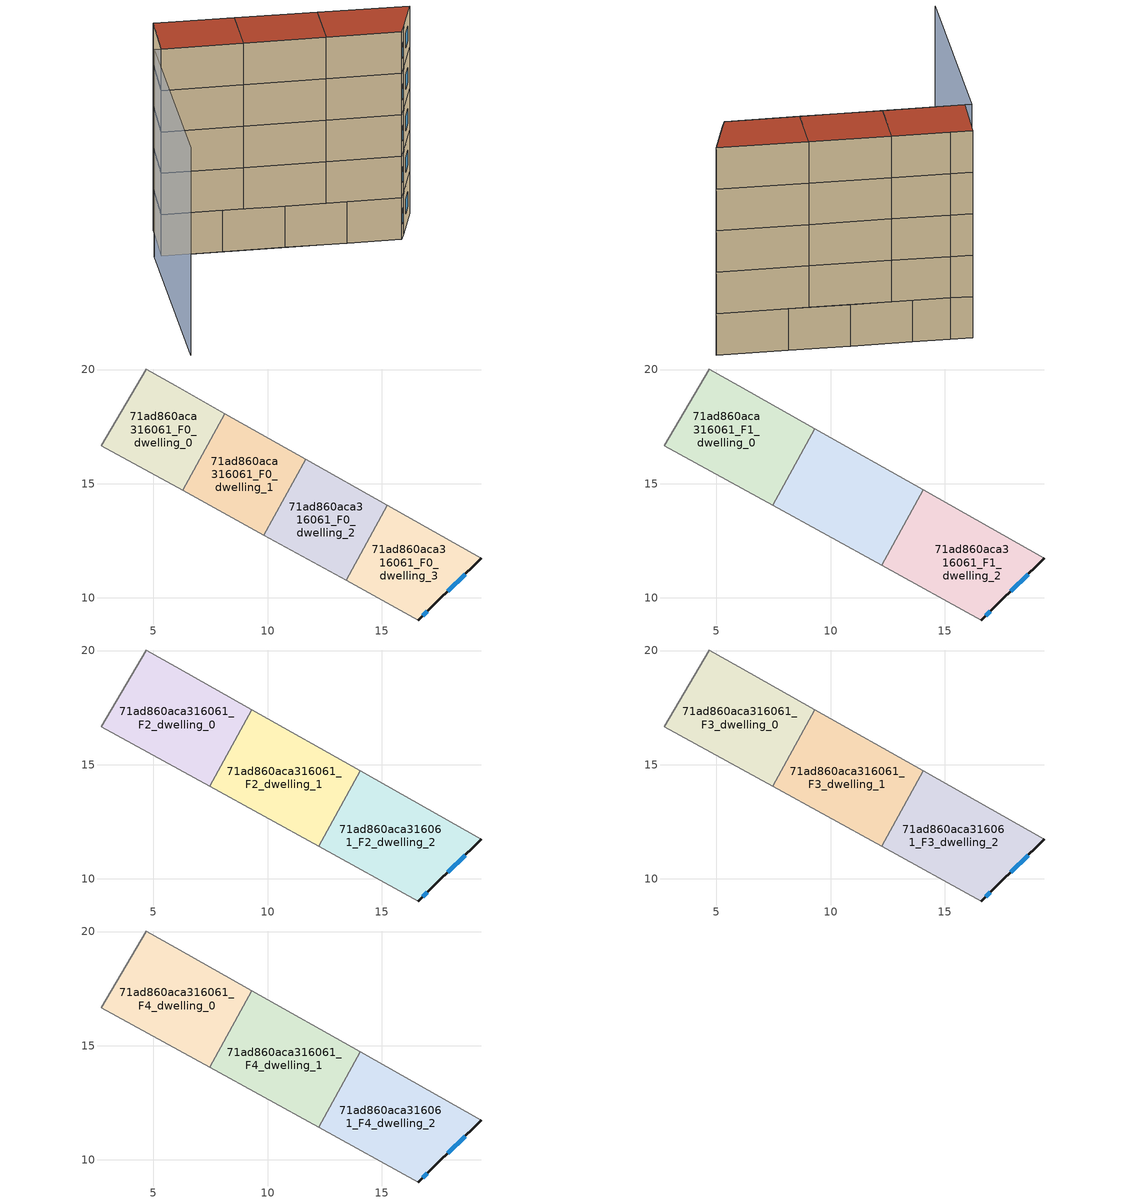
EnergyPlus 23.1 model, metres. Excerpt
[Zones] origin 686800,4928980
71ad860aca316061_F0_dwelling_0
 floor ground (EU_floor_Construction): 8.13,18.07 6.28,14.71 2.71,16.67 4.68,20.02 5.98,19.28 z0
 wall adiabatic (EU_wall_Construction): 8.13,18.07 5.98,19.28 4.68,20.02 2.71,16.67 6.28,14.71 z0:3
 wall to 71ad860aca316061_F0_dwelling_1 (EU_wall_Construction): 6.28,14.71 8.13,18.07 z0:3
71ad860aca316061_F0_dwelling_1
 floor ground (EU_floor_Construction): 11.68,16.07 9.84,12.75 6.28,14.71 8.13,18.07 z0
 wall to 71ad860aca316061_F0_dwelling_2 (EU_wall_Construction): 9.84,12.75 11.68,16.07 z0:3
 wall adiabatic (EU_wall_Construction): 6.28,14.71 9.84,12.75 / 11.68,16.07 8.13,18.07 z0:3
71ad860aca316061_F0_dwelling_2
 floor ground (EU_floor_Construction): 15.26,14.05 13.45,10.76 9.84,12.75 11.68,16.07 z0
 wall to 71ad860aca316061_F0_dwelling_3 (EU_wall_Construction): 13.45,10.76 15.26,14.05 z0:3
 wall adiabatic (EU_wall_Construction): 9.84,12.75 13.45,10.76 / 15.26,14.05 11.68,16.07 z0:3
71ad860aca316061_F0_dwelling_3
 floor ground (EU_floor_Construction): 19.37,11.72 17.19,9.59 16.6,9.02 13.45,10.76 15.26,14.05 z0
 wall outside (EU_wall_Construction): 16.6,9.02 17.19,9.59 19.37,11.72 z0:3
 wall adiabatic (EU_wall_Construction): 19.37,11.72 15.26,14.05 / 13.45,10.76 16.6,9.02 z0:3
 window (EU_Window_Construction): 17.9,10.29 18.66,11.03 / 16.79,9.21 17,9.41 z0.98:2.02
71ad860aca316061_F1_dwelling_0
 floor to 71ad860aca316061_F0_dwelling_0 (EU_floor_Construction): 8.13,18.07 6.28,14.71 2.71,16.67 4.68,20.02 5.98,19.28 z3
 floor to 71ad860aca316061_F0_dwelling_1 (EU_floor_Construction): 9.31,17.4 7.46,14.05 6.28,14.71 8.13,18.07 z3
 wall adiabatic (EU_wall_Construction): 9.31,17.41 5.98,19.28 4.68,20.02 2.71,16.67 7.46,14.05 z3:6
 wall to 71ad860aca316061_F1_dwelling_1 (EU_wall_Construction): 7.46,14.05 9.31,17.41 z3:6
71ad860aca316061_F1_dwelling_1
 floor to 71ad860aca316061_F0_dwelling_1 (EU_floor_Construction): 11.68,16.07 9.84,12.75 7.46,14.05 9.31,17.4 z3
 floor to 71ad860aca316061_F0_dwelling_2 (EU_floor_Construction): 14.06,14.72 12.24,11.42 9.84,12.75 11.67,16.07 z3
 wall to 71ad860aca316061_F1_dwelling_2 (EU_wall_Construction): 12.24,11.42 14.06,14.72 z3:6
 wall adiabatic (EU_wall_Construction): 7.46,14.05 12.24,11.42 / 14.06,14.72 9.31,17.41 z3:6
71ad860aca316061_F1_dwelling_2
 floor to 71ad860aca316061_F0_dwelling_2 (EU_floor_Construction): 15.26,14.05 13.45,10.76 12.24,11.42 14.06,14.72 z3
 floor to 71ad860aca316061_F0_dwelling_3 (EU_floor_Construction): 19.37,11.72 17.19,9.59 16.6,9.02 13.45,10.76 15.26,14.05 z3
 wall outside (EU_wall_Construction): 16.6,9.02 17.19,9.59 19.37,11.72 z3:6
 wall adiabatic (EU_wall_Construction): 19.37,11.72 14.06,14.72 / 12.24,11.42 16.6,9.02 z3:6
 window (EU_Window_Construction): 17.9,10.29 18.66,11.03 / 16.79,9.21 17,9.41 z3.98:5.02
71ad860aca316061_F2_dwelling_0
 floor to 71ad860aca316061_F1_dwelling_0 (EU_floor_Construction): 9.31,17.41 7.46,14.05 2.71,16.67 4.68,20.02 5.98,19.28 z6
 wall adiabatic (EU_wall_Construction): 9.31,17.41 5.98,19.28 4.68,20.02 2.71,16.67 7.46,14.05 z6:9
 wall to 71ad860aca316061_F2_dwelling_1 (EU_wall_Construction): 7.46,14.05 9.31,17.41 z6:9
71ad860aca316061_F2_dwelling_1
 floor to 71ad860aca316061_F1_dwelling_1 (EU_floor_Construction): 14.06,14.72 12.24,11.42 7.46,14.05 9.31,17.41 z6
 wall to 71ad860aca316061_F2_dwelling_2 (EU_wall_Construction): 12.24,11.42 14.06,14.72 z6:9
 wall adiabatic (EU_wall_Construction): 7.46,14.05 12.24,11.42 / 14.06,14.72 9.31,17.41 z6:9
71ad860aca316061_F2_dwelling_2
 floor to 71ad860aca316061_F1_dwelling_2 (EU_floor_Construction): 19.37,11.72 17.19,9.59 16.6,9.02 12.24,11.42 14.06,14.72 z6
 wall outside (EU_wall_Construction): 16.6,9.02 17.19,9.59 19.37,11.72 z6:9
 wall adiabatic (EU_wall_Construction): 19.37,11.72 14.06,14.72 / 12.24,11.42 16.6,9.02 z6:9
 window (EU_Window_Construction): 17.9,10.29 18.66,11.03 / 16.79,9.21 17,9.41 z6.98:8.02
71ad860aca316061_F3_dwelling_0
 floor to 71ad860aca316061_F2_dwelling_0 (EU_floor_Construction): 9.31,17.41 7.46,14.05 2.71,16.67 4.68,20.02 5.98,19.28 z9
 wall adiabatic (EU_wall_Construction): 9.31,17.41 5.98,19.28 4.68,20.02 2.71,16.67 7.46,14.05 z9:12
 wall to 71ad860aca316061_F3_dwelling_1 (EU_wall_Construction): 7.46,14.05 9.31,17.41 z9:12
71ad860aca316061_F3_dwelling_1
 floor to 71ad860aca316061_F2_dwelling_1 (EU_floor_Construction): 14.06,14.72 12.24,11.42 7.46,14.05 9.31,17.41 z9
 wall to 71ad860aca316061_F3_dwelling_2 (EU_wall_Construction): 12.24,11.42 14.06,14.72 z9:12
 wall adiabatic (EU_wall_Construction): 7.46,14.05 12.24,11.42 / 14.06,14.72 9.31,17.41 z9:12
71ad860aca316061_F3_dwelling_2
 floor to 71ad860aca316061_F2_dwelling_2 (EU_floor_Construction): 19.37,11.72 17.19,9.59 16.6,9.02 12.24,11.42 14.06,14.72 z9
 wall outside (EU_wall_Construction): 16.6,9.02 17.19,9.59 19.37,11.72 z9:12
 wall adiabatic (EU_wall_Construction): 19.37,11.72 14.06,14.72 / 12.24,11.42 16.6,9.02 z9:12
 window (EU_Window_Construction): 17.9,10.29 18.66,11.03 / 16.79,9.21 17,9.41 z9.98:11.02
71ad860aca316061_F4_dwelling_0
 floor to 71ad860aca316061_F3_dwelling_0 (EU_floor_Construction): 9.31,17.41 7.46,14.05 2.71,16.67 4.68,20.02 5.98,19.28 z12
 wall adiabatic (EU_wall_Construction): 9.31,17.41 5.98,19.28 4.68,20.02 2.71,16.67 7.46,14.05 z12:15
 wall to 71ad860aca316061_F4_dwelling_1 (EU_wall_Construction): 7.46,14.05 9.31,17.41 z12:15
 roof outside (EU_roof_Construction): 7.46,14.05 9.31,17.41 5.98,19.28 4.68,20.02 2.71,16.67 z15
71ad860aca316061_F4_dwelling_1
 floor to 71ad860aca316061_F3_dwelling_1 (EU_floor_Construction): 14.06,14.72 12.24,11.42 7.46,14.05 9.31,17.41 z12
 wall to 71ad860aca316061_F4_dwelling_2 (EU_wall_Construction): 12.24,11.42 14.06,14.72 z12:15
 wall adiabatic (EU_wall_Construction): 7.46,14.05 12.24,11.42 / 14.06,14.72 9.31,17.41 z12:15
 roof outside (EU_roof_Construction): 12.24,11.42 14.06,14.72 9.31,17.41 7.46,14.05 z15
71ad860aca316061_F4_dwelling_2
 floor to 71ad860aca316061_F3_dwelling_2 (EU_floor_Construction): 19.37,11.72 17.19,9.59 16.6,9.02 12.24,11.42 14.06,14.72 z12
 wall outside (EU_wall_Construction): 16.6,9.02 17.19,9.59 19.37,11.72 z12:15
 wall adiabatic (EU_wall_Construction): 19.37,11.72 14.06,14.72 / 12.24,11.42 16.6,9.02 z12:15
 window (EU_Window_Construction): 17.9,10.29 18.66,11.03 / 16.79,9.21 17,9.41 z12.98:14.02
 roof outside (EU_roof_Construction): 17.19,9.59 19.37,11.72 14.06,14.72 12.24,11.42 16.6,9.02 z15
shading: -4.77,4 2.32,16.88 / 2.32,16.88 16.6,9.02 z0:15
[Building]
EU S2 Campaign: North Axis=0; Terrain=City; Solar Distribution=FullExterior
[Site:Location]
Bologna: Latitude=44.5; Longitude=11.25; Time Zone=1; Elevation=37
[SizingPeriod:WeatherFileDays]
AnnualSizingPeriod: Begin Month=1; Begin Day of Month=1; End Month=12; End Day of Month=31; Day of Week for Start Day=Monday; Use Weather File Daylight Saving Period=No; Use Weather File Rain and Snow Indicators=No
[MATERIAL]
EU_InternalMass_Material: Roughness=MediumRough; Thickness=0.1; Conductivity=1; Density=1800; Specific Heat=900; Thermal Absorptance=0.9; Solar Absorptance=0.7; Visible Absorptance=0.7
[MATERIAL:NOMASS] Roughness=MediumRough; Thermal Absorptance=0.9; Solar Absorptance=0.7; Visible Absorptance=0.7
Name | Thermal Resistance
EU_wall_NoMass | 0.905828
EU_roof_NoMass | 0.37593
EU_floor_NoMass | 0.67114
[WINDOWMATERIAL:SIMPLEGLAZINGSYSTEM]
EU_Window_SimpleGlazing: UFactor=4.52486; Solar Heat Gain Coefficient=0.85; Visible Transmittance=0.85
[CONSTRUCTION]
EU_wall_Construction: EU_wall_NoMass
EU_roof_Construction: EU_roof_NoMass
EU_floor_Construction: EU_floor_NoMass
EU_InternalMass_Construction: EU_InternalMass_Material
EU_Window_Construction: EU_Window_SimpleGlazing
[ZONE] Type=1; Multiplier=1; Ceiling Height=autocalculate; Floor Area=autocalculate; Part of Total Floor Area=Yes
Name | Volume
71ad860aca316061_F0_dwelling_0 | 46.5901
71ad860aca316061_F1_dwelling_0; 71ad860aca316061_F2_dwelling_0; 71ad860aca316061_F3_dwelling_0; 71ad860aca316061_F4_dwelling_0 | 62.1255
71ad860aca316061_F0_dwelling_1 | 46.5967
71ad860aca316061_F1_dwelling_1; 71ad860aca316061_F2_dwelling_1; 71ad860aca316061_F3_dwelling_1; 71ad860aca316061_F4_dwelling_1 | 62.1218
71ad860aca316061_F0_dwelling_2 | 46.5894
71ad860aca316061_F1_dwelling_2; 71ad860aca316061_F2_dwelling_2; 71ad860aca316061_F3_dwelling_2; 71ad860aca316061_F4_dwelling_2 | 62.1248
71ad860aca316061_F0_dwelling_3 | 46.5879
[INTERNALMASS] Construction=EU_InternalMass_Construction
Name | Zone or ZoneList | Surface Area
71ad860aca316061_F0_dwelling_0_EU_InternalMass | 71ad860aca316061_F0_dwelling_0 | 15.5299
71ad860aca316061_F0_dwelling_1_EU_InternalMass | 71ad860aca316061_F0_dwelling_1 | 15.5322
71ad860aca316061_F0_dwelling_2_EU_InternalMass | 71ad860aca316061_F0_dwelling_2 | 15.5295
71ad860aca316061_F0_dwelling_3_EU_InternalMass | 71ad860aca316061_F0_dwelling_3 | 15.5295
71ad860aca316061_F1_dwelling_0_EU_InternalMass | 71ad860aca316061_F1_dwelling_0 | 20.7083
71ad860aca316061_F1_dwelling_1_EU_InternalMass | 71ad860aca316061_F1_dwelling_1 | 20.7073
71ad860aca316061_F1_dwelling_2_EU_InternalMass | 71ad860aca316061_F1_dwelling_2 | 20.7081
71ad860aca316061_F2_dwelling_0_EU_InternalMass | 71ad860aca316061_F2_dwelling_0 | 20.7083
71ad860aca316061_F2_dwelling_1_EU_InternalMass | 71ad860aca316061_F2_dwelling_1 | 20.7073
71ad860aca316061_F2_dwelling_2_EU_InternalMass | 71ad860aca316061_F2_dwelling_2 | 20.7081
71ad860aca316061_F3_dwelling_0_EU_InternalMass | 71ad860aca316061_F3_dwelling_0 | 20.7083
71ad860aca316061_F3_dwelling_1_EU_InternalMass | 71ad860aca316061_F3_dwelling_1 | 20.7073
71ad860aca316061_F3_dwelling_2_EU_InternalMass | 71ad860aca316061_F3_dwelling_2 | 20.7081
71ad860aca316061_F4_dwelling_0_EU_InternalMass | 71ad860aca316061_F4_dwelling_0 | 20.7083
71ad860aca316061_F4_dwelling_1_EU_InternalMass | 71ad860aca316061_F4_dwelling_1 | 20.7073
71ad860aca316061_F4_dwelling_2_EU_InternalMass | 71ad860aca316061_F4_dwelling_2 | 20.7081
[OTHEREQUIPMENT] Fuel Type=Electricity; Design Level Calculation Method=Watts/Area; Power per Zone Floor Area=1; Fraction Latent=0; Fraction Radiant=0; Fraction Lost=0; Carbon Dioxide Generation Rate=0; EndUse Subcategory=EU_Step8_InternalGains
Name | Zone or ZoneList or Space or SpaceList | Schedule
EU_Step8_InternalGain_71ad860aca316061_F0_dwelling_0_f000 | 71ad860aca316061_F0_dwelling_0 | EU_Step8_GainSchedule_71ad860aca316061_F0_dwelling_0_f000
EU_Step8_InternalGain_71ad860aca316061_F0_dwelling_1_f000 | 71ad860aca316061_F0_dwelling_1 | EU_Step8_GainSchedule_71ad860aca316061_F0_dwelling_1_f000
EU_Step8_InternalGain_71ad860aca316061_F0_dwelling_2_f000 | 71ad860aca316061_F0_dwelling_2 | EU_Step8_GainSchedule_71ad860aca316061_F0_dwelling_2_f000
EU_Step8_InternalGain_71ad860aca316061_F0_dwelling_3_f000 | 71ad860aca316061_F0_dwelling_3 | EU_Step8_GainSchedule_71ad860aca316061_F0_dwelling_3_f000
EU_Step8_InternalGain_71ad860aca316061_F1_dwelling_0_f000 | 71ad860aca316061_F1_dwelling_0 | EU_Step8_GainSchedule_71ad860aca316061_F1_dwelling_0_f000
EU_Step8_InternalGain_71ad860aca316061_F1_dwelling_1_f000 | 71ad860aca316061_F1_dwelling_1 | EU_Step8_GainSchedule_71ad860aca316061_F1_dwelling_1_f000
EU_Step8_InternalGain_71ad860aca316061_F1_dwelling_2_f000 | 71ad860aca316061_F1_dwelling_2 | EU_Step8_GainSchedule_71ad860aca316061_F1_dwelling_2_f000
EU_Step8_InternalGain_71ad860aca316061_F2_dwelling_0_f000 | 71ad860aca316061_F2_dwelling_0 | EU_Step8_GainSchedule_71ad860aca316061_F2_dwelling_0_f000
EU_Step8_InternalGain_71ad860aca316061_F2_dwelling_1_f000 | 71ad860aca316061_F2_dwelling_1 | EU_Step8_GainSchedule_71ad860aca316061_F2_dwelling_1_f000
EU_Step8_InternalGain_71ad860aca316061_F2_dwelling_2_f000 | 71ad860aca316061_F2_dwelling_2 | EU_Step8_GainSchedule_71ad860aca316061_F2_dwelling_2_f000
EU_Step8_InternalGain_71ad860aca316061_F3_dwelling_0_f000 | 71ad860aca316061_F3_dwelling_0 | EU_Step8_GainSchedule_71ad860aca316061_F3_dwelling_0_f000
EU_Step8_InternalGain_71ad860aca316061_F3_dwelling_1_f000 | 71ad860aca316061_F3_dwelling_1 | EU_Step8_GainSchedule_71ad860aca316061_F3_dwelling_1_f000
EU_Step8_InternalGain_71ad860aca316061_F3_dwelling_2_f000 | 71ad860aca316061_F3_dwelling_2 | EU_Step8_GainSchedule_71ad860aca316061_F3_dwelling_2_f000
EU_Step8_InternalGain_71ad860aca316061_F4_dwelling_0_f000 | 71ad860aca316061_F4_dwelling_0 | EU_Step8_GainSchedule_71ad860aca316061_F4_dwelling_0_f000
EU_Step8_InternalGain_71ad860aca316061_F4_dwelling_1_f000 | 71ad860aca316061_F4_dwelling_1 | EU_Step8_GainSchedule_71ad860aca316061_F4_dwelling_1_f000
EU_Step8_InternalGain_71ad860aca316061_F4_dwelling_2_f000 | 71ad860aca316061_F4_dwelling_2 | EU_Step8_GainSchedule_71ad860aca316061_F4_dwelling_2_f000
[ZONEVENTILATION:DESIGNFLOWRATE] Schedule=EU_AlwaysOn; Design Flow Rate Calculation Method=AirChanges/Hour; Air Changes per Hour=0.73129; Ventilation Type=Natural; Fan Pressure Rise=0; Fan Total Efficiency=1; Constant Term Coefficient=1; Temperature Term Coefficient=0; Velocity Term Coefficient=0; Velocity Squared Term Coefficient=0; Minimum Indoor Temperature=-100; Maximum Indoor Temperature=100; Delta Temperature=-100; Minimum Outdoor Temperature=-100; Maximum Outdoor Temperature=100; Maximum Wind Speed=40
Name | Zone or ZoneList or Space or SpaceList
EU_ConstantAir_71ad860aca316061_F0_dwelling_0 | 71ad860aca316061_F0_dwelling_0
EU_ConstantAir_71ad860aca316061_F0_dwelling_1 | 71ad860aca316061_F0_dwelling_1
EU_ConstantAir_71ad860aca316061_F0_dwelling_2 | 71ad860aca316061_F0_dwelling_2
EU_ConstantAir_71ad860aca316061_F0_dwelling_3 | 71ad860aca316061_F0_dwelling_3
EU_ConstantAir_71ad860aca316061_F1_dwelling_0 | 71ad860aca316061_F1_dwelling_0
EU_ConstantAir_71ad860aca316061_F1_dwelling_1 | 71ad860aca316061_F1_dwelling_1
EU_ConstantAir_71ad860aca316061_F1_dwelling_2 | 71ad860aca316061_F1_dwelling_2
EU_ConstantAir_71ad860aca316061_F2_dwelling_0 | 71ad860aca316061_F2_dwelling_0
EU_ConstantAir_71ad860aca316061_F2_dwelling_1 | 71ad860aca316061_F2_dwelling_1
EU_ConstantAir_71ad860aca316061_F2_dwelling_2 | 71ad860aca316061_F2_dwelling_2
EU_ConstantAir_71ad860aca316061_F3_dwelling_0 | 71ad860aca316061_F3_dwelling_0
EU_ConstantAir_71ad860aca316061_F3_dwelling_1 | 71ad860aca316061_F3_dwelling_1
EU_ConstantAir_71ad860aca316061_F3_dwelling_2 | 71ad860aca316061_F3_dwelling_2
EU_ConstantAir_71ad860aca316061_F4_dwelling_0 | 71ad860aca316061_F4_dwelling_0
EU_ConstantAir_71ad860aca316061_F4_dwelling_1 | 71ad860aca316061_F4_dwelling_1
EU_ConstantAir_71ad860aca316061_F4_dwelling_2 | 71ad860aca316061_F4_dwelling_2
[HVACTEMPLATE:THERMOSTAT] Constant Heating Setpoint=20; Constant Cooling Setpoint=50
EU_HeatOnly_71ad860aca316061_F0_dwelling_0; EU_HeatOnly_71ad860aca316061_F0_dwelling_1; EU_HeatOnly_71ad860aca316061_F0_dwelling_2; EU_HeatOnly_71ad860aca316061_F0_dwelling_3; EU_HeatOnly_71ad860aca316061_F1_dwelling_0; EU_HeatOnly_71ad860aca316061_F1_dwelling_1; EU_HeatOnly_71ad860aca316061_F1_dwelling_2; EU_HeatOnly_71ad860aca316061_F2_dwelling_0; EU_HeatOnly_71ad860aca316061_F2_dwelling_1; EU_HeatOnly_71ad860aca316061_F2_dwelling_2; EU_HeatOnly_71ad860aca316061_F3_dwelling_0; EU_HeatOnly_71ad860aca316061_F3_dwelling_1; EU_HeatOnly_71ad860aca316061_F3_dwelling_2; EU_HeatOnly_71ad860aca316061_F4_dwelling_0; EU_HeatOnly_71ad860aca316061_F4_dwelling_1; EU_HeatOnly_71ad860aca316061_F4_dwelling_2
[HVACTEMPLATE:ZONE:IDEALLOADSAIRSYSTEM] System Availability Schedule=EU_AlwaysOn; Maximum Heating Supply Air Temperature=50; Minimum Cooling Supply Air Temperature=13; Maximum Heating Supply Air Humidity Ratio=0.0156; Minimum Cooling Supply Air Humidity Ratio=0.0077; Heating Limit=NoLimit; Cooling Limit=NoLimit; Heating Availability Schedule=EU_AlwaysOn; Cooling Availability Schedule=EU_CoolingOff; Dehumidification Control Type=ConstantSensibleHeatRatio; Cooling Sensible Heat Ratio=0.7; Dehumidification Setpoint=60; Humidification Control Type=None; Humidification Setpoint=30; Outdoor Air Method=None; Outdoor Air Flow Rate per Person=0.00944; Outdoor Air Flow Rate per Zone Floor Area=0; Outdoor Air Flow Rate per Zone=0; Demand Controlled Ventilation Type=None; Outdoor Air Economizer Type=NoEconomizer; Heat Recovery Type=None; Sensible Heat Recovery Effectiveness=0.7; Latent Heat Recovery Effectiveness=0.65
Name | Template Thermostat
71ad860aca316061_F0_dwelling_0 | EU_HeatOnly_71ad860aca316061_F0_dwelling_0
71ad860aca316061_F0_dwelling_1 | EU_HeatOnly_71ad860aca316061_F0_dwelling_1
71ad860aca316061_F0_dwelling_2 | EU_HeatOnly_71ad860aca316061_F0_dwelling_2
71ad860aca316061_F0_dwelling_3 | EU_HeatOnly_71ad860aca316061_F0_dwelling_3
71ad860aca316061_F1_dwelling_0 | EU_HeatOnly_71ad860aca316061_F1_dwelling_0
71ad860aca316061_F1_dwelling_1 | EU_HeatOnly_71ad860aca316061_F1_dwelling_1
71ad860aca316061_F1_dwelling_2 | EU_HeatOnly_71ad860aca316061_F1_dwelling_2
71ad860aca316061_F2_dwelling_0 | EU_HeatOnly_71ad860aca316061_F2_dwelling_0
71ad860aca316061_F2_dwelling_1 | EU_HeatOnly_71ad860aca316061_F2_dwelling_1
71ad860aca316061_F2_dwelling_2 | EU_HeatOnly_71ad860aca316061_F2_dwelling_2
71ad860aca316061_F3_dwelling_0 | EU_HeatOnly_71ad860aca316061_F3_dwelling_0
71ad860aca316061_F3_dwelling_1 | EU_HeatOnly_71ad860aca316061_F3_dwelling_1
71ad860aca316061_F3_dwelling_2 | EU_HeatOnly_71ad860aca316061_F3_dwelling_2
71ad860aca316061_F4_dwelling_0 | EU_HeatOnly_71ad860aca316061_F4_dwelling_0
71ad860aca316061_F4_dwelling_1 | EU_HeatOnly_71ad860aca316061_F4_dwelling_1
71ad860aca316061_F4_dwelling_2 | EU_HeatOnly_71ad860aca316061_F4_dwelling_2
[SIZING:ZONE] Zone Cooling Design Supply Air Temperature Input Method=SupplyAirTemperature; Zone Cooling Design Supply Air Temperature=13; Zone Heating Design Supply Air Temperature Input Method=SupplyAirTemperature; Zone Heating Design Supply Air Temperature=50; Zone Cooling Design Supply Air Humidity Ratio=0.008; Zone Heating Design Supply Air Humidity Ratio=0.008; Cooling Design Air Flow Method=DesignDay; Cooling Design Air Flow Rate=0; Cooling Minimum Air Flow per Zone Floor Area=0.000762; Cooling Minimum Air Flow=0; Cooling Minimum Air Flow Fraction=0.2; Heating Design Air Flow Method=DesignDay; Heating Design Air Flow Rate=0; Heating Maximum Air Flow per Zone Floor Area=0.002032; Heating Maximum Air Flow=0.141576; Heating Maximum Air Flow Fraction=0.3; Account for Dedicated Outdoor Air System=No; Dedicated Outdoor Air System Control Strategy=NeutralSupplyAir; Dedicated Outdoor Air Low Setpoint Temperature for Design=autosize; Dedicated Outdoor Air High Setpoint Temperature for Design=autosize; Zone Load Sizing Method=Sensible Load Only No Latent Load; Zone Latent Cooling Design Supply Air Humidity Ratio Input Method=HumidityRatioDifference; Zone Cooling Design Supply Air Humidity Ratio Difference=0.005; Zone Latent Heating Design Supply Air Humidity Ratio Input Method=HumidityRatioDifference; Zone Humidification Design Supply Air Humidity Ratio Difference=0.005
71ad860aca316061_F0_dwelling_0; 71ad860aca316061_F0_dwelling_1; 71ad860aca316061_F0_dwelling_2; 71ad860aca316061_F0_dwelling_3; 71ad860aca316061_F1_dwelling_0; 71ad860aca316061_F1_dwelling_1; 71ad860aca316061_F1_dwelling_2; 71ad860aca316061_F2_dwelling_0; 71ad860aca316061_F2_dwelling_1; 71ad860aca316061_F2_dwelling_2; 71ad860aca316061_F3_dwelling_0; 71ad860aca316061_F3_dwelling_1; 71ad860aca316061_F3_dwelling_2; 71ad860aca316061_F4_dwelling_0; 71ad860aca316061_F4_dwelling_1; 71ad860aca316061_F4_dwelling_2
[SCHEDULE:CONSTANT]
Name | Hourly Value
EU_AlwaysOn | 1
EU_CoolingOff | 0
[SCHEDULE:FILE] Column Number=1; Rows to Skip at Top=0; Number of Hours of Data=8760; Column Separator=Comma; Interpolate to Timestep=No; Minutes per Item=60; Adjust Schedule for Daylight Savings=Yes
Name | File
EU_Step8_GainSchedule_71ad860aca316061_F0_dwelling_0_f000 | ../../schedules/71ad860aca316061/71ad860aca316061_F0_dwelling_0_f000_gain.csv
EU_Step8_GainSchedule_71ad860aca316061_F0_dwelling_1_f000 | ../../schedules/71ad860aca316061/71ad860aca316061_F0_dwelling_1_f000_gain.csv
EU_Step8_GainSchedule_71ad860aca316061_F0_dwelling_2_f000 | ../../schedules/71ad860aca316061/71ad860aca316061_F0_dwelling_2_f000_gain.csv
EU_Step8_GainSchedule_71ad860aca316061_F0_dwelling_3_f000 | ../../schedules/71ad860aca316061/71ad860aca316061_F0_dwelling_3_f000_gain.csv
EU_Step8_GainSchedule_71ad860aca316061_F1_dwelling_0_f000 | ../../schedules/71ad860aca316061/71ad860aca316061_F1_dwelling_0_f000_gain.csv
EU_Step8_GainSchedule_71ad860aca316061_F1_dwelling_1_f000 | ../../schedules/71ad860aca316061/71ad860aca316061_F1_dwelling_1_f000_gain.csv
EU_Step8_GainSchedule_71ad860aca316061_F1_dwelling_2_f000 | ../../schedules/71ad860aca316061/71ad860aca316061_F1_dwelling_2_f000_gain.csv
EU_Step8_GainSchedule_71ad860aca316061_F2_dwelling_0_f000 | ../../schedules/71ad860aca316061/71ad860aca316061_F2_dwelling_0_f000_gain.csv
EU_Step8_GainSchedule_71ad860aca316061_F2_dwelling_1_f000 | ../../schedules/71ad860aca316061/71ad860aca316061_F2_dwelling_1_f000_gain.csv
EU_Step8_GainSchedule_71ad860aca316061_F2_dwelling_2_f000 | ../../schedules/71ad860aca316061/71ad860aca316061_F2_dwelling_2_f000_gain.csv
EU_Step8_GainSchedule_71ad860aca316061_F3_dwelling_0_f000 | ../../schedules/71ad860aca316061/71ad860aca316061_F3_dwelling_0_f000_gain.csv
EU_Step8_GainSchedule_71ad860aca316061_F3_dwelling_1_f000 | ../../schedules/71ad860aca316061/71ad860aca316061_F3_dwelling_1_f000_gain.csv
EU_Step8_GainSchedule_71ad860aca316061_F3_dwelling_2_f000 | ../../schedules/71ad860aca316061/71ad860aca316061_F3_dwelling_2_f000_gain.csv
EU_Step8_GainSchedule_71ad860aca316061_F4_dwelling_0_f000 | ../../schedules/71ad860aca316061/71ad860aca316061_F4_dwelling_0_f000_gain.csv
EU_Step8_GainSchedule_71ad860aca316061_F4_dwelling_1_f000 | ../../schedules/71ad860aca316061/71ad860aca316061_F4_dwelling_1_f000_gain.csv
EU_Step8_GainSchedule_71ad860aca316061_F4_dwelling_2_f000 | ../../schedules/71ad860aca316061/71ad860aca316061_F4_dwelling_2_f000_gain.csv
